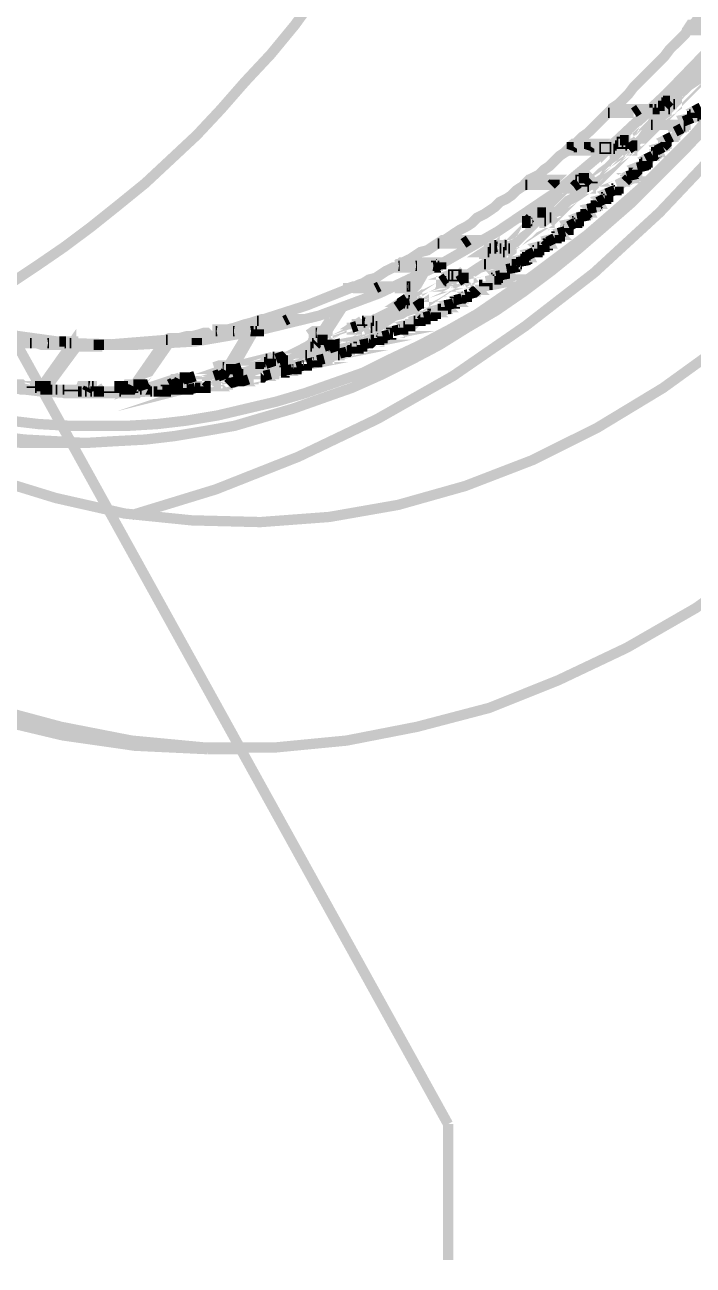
# Model space of a CAD drawing. Extents: x 0.1 to 11.6, y 0.3 to 16.2.
# Drawn here: x 5.628 to 6.276, y 3.108 to 4.31 of the extents above; entities that cross this region are included whole.
import ezdxf

# ---------------------------------------------------------------- set-up
doc = ezdxf.new("R2010")
doc.units = 0
doc.header["$MEASUREMENT"] = 0

msp = doc.modelspace()

# ---------------------------------------------------------------- linework, layer by layer
at = {"color": 0, "const_width": 0.01}
for points in [[(5.73167, 3.83501), (5.81332, 3.86003), (5.89333, 3.89165), (5.97, 3.92833), (6.04335, 3.97), (6.11333, 4.01833), (6.18001, 4.06999), (6.24333, 4.12831), (6.30165, 4.19), (6.35499, 4.25499), (6.40332, 4.32497), (6.44667, 4.39833), (6.48503, 4.47331), (6.51833, 4.55333)], [(5.35835, 4.47499), (6.03836, 3.24501)], [(4.88336, 4.34668), (4.93001, 4.25836), (4.98167, 4.17665), (5.03331, 4.09831), (5.08832, 4.02501), (5.14665, 3.95833), (5.20665, 3.89665), (5.26665, 3.84), (5.33003, 3.78999), (5.39501, 3.74501), (5.46001, 3.70665), (5.52669, 3.67503), (5.595, 3.64833), (5.66336, 3.62999), (5.73167, 3.61664), (5.80165, 3.61003), (5.87169, 3.61003), (5.94, 3.61664), (6.00836, 3.62999), (6.07835, 3.64833), (6.14501, 3.67503), (6.21164, 3.70665), (6.27832, 3.74501), (6.34169, 3.78999)], [(6.27501, 4.31), (6.27832, 4.31332), (6.28331, 4.31999), (6.28836, 4.32497), (6.29167, 4.33165), (6.29665, 4.33664), (6.30165, 4.34332), (6.30664, 4.34831), (6.30832, 4.34999)], [(5.55165, 4.02501), (5.56, 4.03), (5.58664, 4.04335), (5.61501, 4.06), (5.63997, 4.07667), (5.66667, 4.095), (5.69336, 4.11501), (5.71832, 4.13499), (5.74501, 4.15668), (5.77001, 4.18001), (5.79497, 4.20335), (5.81836, 4.22835), (5.84169, 4.25499), (5.86664, 4.28168), (5.88997, 4.31), (5.91168, 4.34)], [(4.86664, 4.31668), (4.91499, 4.22999), (4.96669, 4.14833), (5.02165, 4.07167), (5.07835, 4), (5.13667, 3.93332), (5.19835, 3.87332), (5.25999, 3.81836), (5.32497, 3.77001), (5.38997, 3.72835), (5.45833, 3.69168), (5.52501, 3.66168), (5.595, 3.63835), (5.66499, 3.62169), (5.73503, 3.61165), (5.80501, 3.60835)], [(6.02832, 4.07667), (5.97168, 4.05003), (5.91336, 4.02832), (5.85167, 4.01335), (5.79335, 4.00331), (5.73335, 4), (5.67165, 4.00168), (5.61165, 4.00999), (5.55165, 4.02333), (5.49333, 4.04335), (5.43332, 4.06999), (5.37668, 4.10167), (5.32167, 4.13835), (5.26497, 4.18164), (5.21164, 4.22999), (5.16168, 4.28168), (5.15668, 4.28668), (5.15169, 4.29335), (5.14665, 4.29833), (5.14165, 4.30333), (5.13835, 4.30832), (5.13336, 4.315), (5.12831, 4.31999)], [(6.29665, 4.30501), (6.30003, 4.31), (6.27333, 4.31), (6.27001, 4.30501)], [(6.19835, 4.22835), (6.19835, 4.22999), (6.20335, 4.23335), (6.20833, 4.23833), (6.21332, 4.24333), (6.21832, 4.25), (6.22331, 4.25499), (6.22835, 4.25999), (6.23335, 4.26497), (6.23833, 4.27001), (6.24333, 4.27501), (6.24832, 4.28), (6.25331, 4.28668), (6.25836, 4.29167), (6.26335, 4.29665), (6.26833, 4.30165), (6.27001, 4.30501)], [(6.26833, 4.30333), (6.27001, 4.30501), (6.29665, 4.30501), (6.27001, 4.30501)], [(6.30165, 4.29665), (6.25, 4.24333), (6.19499, 4.19168), (6.14333, 4.14833), (6.08664, 4.11003), (6.02832, 4.07667), (5.97168, 4.05003), (5.91336, 4.02832), (5.85167, 4.01335), (5.79167, 4.00331), (5.73167, 4), (5.67165, 4.00168), (5.61165, 4.00999)], [(6.02832, 4.07667), (6.08664, 4.11003), (6.14333, 4.14833), (6.19499, 4.19168), (6.25, 4.24164), (6.30165, 4.29665)], [(5.11833, 4.26167), (5.17165, 4.19336), (5.22667, 4.12999), (5.28331, 4.07167), (5.34332, 4.02001), (5.40332, 3.97331), (5.465, 3.93332), (5.52832, 3.90001), (5.59332, 3.87169), (5.65831, 3.85167), (5.72499, 3.83664), (5.78999, 3.83003), (5.85667, 3.82835), (5.92333, 3.83333), (5.99001, 3.845), (6.05501, 3.86333), (6.12001, 3.88835), (6.18332, 3.91997), (6.24669, 3.95833), (6.30664, 4.00168)], [(6.25499, 4.23335), (6.25999, 4.24001), (6.26497, 4.24501), (6.27001, 4.25), (6.27501, 4.25667), (6.28168, 4.26167), (6.28668, 4.26833), (6.28836, 4.27165)], [(6.24001, 4.23167), (6.23833, 4.22835), (6.24164, 4.23167), (6.23833, 4.22835), (6.23665, 4.22835)], [(6.25999, 4.23335), (6.25667, 4.23335), (6.25168, 4.22835), (6.25667, 4.23335), (6.25331, 4.23665), (6.24832, 4.23167), (6.25168, 4.22835), (6.25499, 4.22835), (6.25331, 4.22835), (6.25168, 4.22835), (6.24832, 4.23167), (6.24001, 4.23167)], [(5.61333, 3.92665), (5.64165, 3.92333), (5.67165, 3.92165), (5.69997, 3.92165), (5.72835, 3.92165), (5.75667, 3.92333), (5.785, 3.92665), (5.815, 3.93164), (5.84332, 3.93832), (5.87169, 3.94499), (5.90001, 3.95335), (5.92833, 3.96332), (5.95665, 3.97331), (5.98335, 3.98665), (6.01167, 4), (6.03999, 4.01497), (6.06668, 4.03), (6.09332, 4.04833), (6.12001, 4.06668), (6.14665, 4.08664), (6.17333, 4.10667), (6.19835, 4.12831), (6.22499, 4.15169), (6.25, 4.17665), (6.27501, 4.20167), (6.29833, 4.22835)], [(6.19499, 4.19), (6.19499, 4.18832), (6.19835, 4.18832), (6.19997, 4.18832), (6.20335, 4.19336), (6.19997, 4.18832), (6.19997, 4.19336), (6.21001, 4.19336), (6.21164, 4.18832), (6.21332, 4.18832), (6.21669, 4.18832), (6.21669, 4.19), (6.21332, 4.19), (6.21832, 4.19336), (6.215, 4.19835), (6.21001, 4.19336), (6.21332, 4.19835), (6.215, 4.19835)], [(6.21832, 4.22499), (6.22331, 4.22835), (6.19667, 4.22835), (6.19336, 4.22499)], [(6.22331, 4.22835), (6.21832, 4.22499)], [(6.25499, 4.20167), (6.25667, 4.20167), (6.25667, 4.20335), (6.25836, 4.20335), (6.25999, 4.20503), (6.25836, 4.20503), (6.25667, 4.20833), (6.26497, 4.21001), (6.26497, 4.21164), (6.26665, 4.21164), (6.26665, 4.21332), (6.26833, 4.21332), (6.26833, 4.215), (6.26833, 4.21332), (6.26665, 4.21332), (6.26665, 4.21164), (6.26665, 4.21332), (6.23503, 4.21332), (6.24001, 4.21832), (6.24501, 4.22331), (6.25, 4.22835), (6.25168, 4.22999)], [(6.23665, 4.22835), (6.23833, 4.22835), (6.23833, 4.22999)], [(6.23833, 4.22835), (6.24001, 4.22835)], [(6.24164, 4.23167), (6.24832, 4.23167)], [(6.24669, 4.23503), (6.24501, 4.23503)], [(6.24669, 4.23665), (6.25331, 4.23665)], [(6.25331, 4.23665), (6.24832, 4.23167)], [(6.25168, 4.22835), (6.25331, 4.22835)], [(6.25667, 4.23335), (6.25836, 4.23335)], [(6.26833, 4.215), (6.26665, 4.21832), (6.27501, 4.22), (6.27501, 4.22168), (6.27669, 4.22168), (6.27669, 4.22331), (6.27832, 4.22499), (6.27669, 4.22667), (6.28331, 4.22999)], [(6.27669, 4.22667), (6.28331, 4.22999)], [(5.59999, 3.91168), (5.62831, 3.90831), (5.65831, 3.90668), (5.68668, 3.905), (5.715, 3.90668), (5.74501, 3.90831), (5.77333, 3.91168), (5.80333, 3.91667), (5.83165, 3.92165), (5.86003, 3.93001), (5.88835, 3.93832), (5.91667, 3.94835), (5.94499, 3.95833), (5.97499, 3.97168), (6.00168, 3.98503), (6.03, 4), (6.05664, 4.01665), (6.08501, 4.03331), (6.11165, 4.05165), (6.13835, 4.07167), (6.16499, 4.09332), (6.19, 4.11501), (6.21669, 4.13835), (6.24164, 4.16336), (6.26665, 4.18832), (6.29167, 4.215)], [(6.19168, 4.22331), (6.19336, 4.22499), (6.21832, 4.22499), (6.19336, 4.22499), (6.18832, 4.22), (6.18332, 4.215), (6.17833, 4.21001), (6.17333, 4.20503), (6.16835, 4.20167), (6.16336, 4.19667), (6.16168, 4.19499)], [(6.21669, 4.18832), (6.22168, 4.19336), (6.21669, 4.19)], [(6.19336, 4.22499), (6.19499, 4.22499)], [(6.26665, 4.21669), (6.27501, 4.22)], [(6.27832, 4.22499), (6.27832, 4.22331), (6.27669, 4.22331), (6.27669, 4.22168), (6.27501, 4.22168), (6.27501, 4.22)], [(6.10667, 4.07835), (6.10499, 4.08165), (6.11333, 4.08333), (6.11501, 4.08333), (6.11501, 4.08501), (6.11664, 4.08501), (6.11501, 4.08832), (6.12169, 4.09), (6.12332, 4.09), (6.12332, 4.09169), (6.125, 4.09169), (6.12668, 4.09332), (6.125, 4.095), (6.13167, 4.09668), (6.13336, 4.09668), (6.13336, 4.09831), (6.13499, 4.09831), (6.13667, 4.09831), (6.13499, 4.10167), (6.14165, 4.10335), (6.14333, 4.10499), (6.14501, 4.10499), (6.14501, 4.10667), (6.14665, 4.10667), (6.14501, 4.10835), (6.15169, 4.11003), (6.15169, 4.11165), (6.15332, 4.11165), (6.155, 4.11333), (6.15332, 4.11664), (6.16168, 4.11833), (6.16336, 4.12001), (6.16499, 4.12001), (6.16499, 4.12169), (6.16336, 4.12332), (6.17165, 4.12668), (6.17333, 4.12668), (6.17333, 4.12831), (6.17503, 4.12831), (6.17333, 4.13167), (6.18164, 4.13336), (6.18164, 4.13499), (6.18332, 4.13499), (6.18332, 4.13667), (6.185, 4.13667), (6.18332, 4.13997), (6.19, 4.14165), (6.19168, 4.14165), (6.19168, 4.14333), (6.19336, 4.14333), (6.19336, 4.14501), (6.19168, 4.14665), (6.19997, 4.15001), (6.20167, 4.15169), (6.20335, 4.15332), (6.20167, 4.155), (6.20833, 4.15831), (6.21001, 4.15831), (6.21001, 4.16), (6.21164, 4.16), (6.21164, 4.16168), (6.21332, 4.16168), (6.21164, 4.16336), (6.21832, 4.16667), (6.22, 4.16667), (6.22, 4.16835), (6.22168, 4.16835), (6.22168, 4.16997), (6.22, 4.17165), (6.22835, 4.17503), (6.22999, 4.17665), (6.23167, 4.17833), (6.22999, 4.18001), (6.23665, 4.18332), (6.23833, 4.18332), (6.23833, 4.185), (6.24001, 4.185), (6.24001, 4.18668), (6.24164, 4.18668), (6.24001, 4.19), (6.24669, 4.19168), (6.24669, 4.19336), (6.24832, 4.19336), (6.24832, 4.19499), (6.25, 4.19499), (6.25, 4.19667), (6.24832, 4.19835), (6.25499, 4.20167), (6.25667, 4.20167), (6.25667, 4.20335), (6.25836, 4.20335), (6.25836, 4.20503)], [(6.21669, 4.19499), (6.22, 4.19667), (6.22499, 4.20167), (6.22999, 4.20833), (6.23503, 4.21332), (6.26665, 4.21332), (6.26665, 4.21164), (6.26497, 4.21164), (6.26497, 4.21001)], [(6.23503, 4.21332), (6.23665, 4.21332)], [(6.24832, 4.19835), (6.25499, 4.20167)], [(6.25836, 4.20665), (6.26497, 4.21001)], [(6.26665, 4.21164), (6.26833, 4.21164)], [(6.19168, 4.18832), (6.155, 4.18832), (6.155, 4.19)], [(6.17833, 4.15831), (6.18332, 4.16336), (6.18668, 4.16667), (6.19336, 4.17165), (6.19835, 4.17665), (6.20335, 4.18164), (6.20833, 4.18668), (6.21164, 4.19)], [(6.21332, 4.19), (6.21001, 4.19336), (6.19997, 4.19336), (6.20503, 4.19835), (6.19997, 4.19336), (6.19835, 4.19), (6.19499, 4.19), (6.19997, 4.19336)], [(6.19835, 4.19499), (6.19835, 4.19336), (6.19667, 4.19336), (6.19667, 4.19168), (6.19499, 4.19168), (6.19336, 4.19), (6.19168, 4.18832), (6.19168, 4.19)], [(6.19499, 4.19168), (6.19667, 4.19168)], [(6.19499, 4.19168), (6.19667, 4.19168)], [(6.19835, 4.19), (6.19997, 4.19)], [(6.19835, 4.19), (6.19997, 4.19)], [(6.19997, 4.19336), (6.20167, 4.19336)], [(6.20503, 4.19835), (6.21332, 4.19835)], [(6.20503, 4.19835), (6.20665, 4.19835)], [(6.20665, 4.19499), (6.20833, 4.19499)], [(6.21001, 4.19336), (6.21164, 4.19336)], [(6.22168, 4.19336), (6.21832, 4.19336), (6.21332, 4.19)], [(6.21832, 4.19336), (6.22, 4.19336)], [(6.24001, 4.18832), (6.24669, 4.19168)], [(6.25, 4.19667), (6.25, 4.19499), (6.24832, 4.19336), (6.24669, 4.19168)], [(5.17665, 4.185), (5.18332, 4.18001), (5.20833, 4.15668), (5.23335, 4.13499), (5.25999, 4.11501), (5.285, 4.095), (5.31168, 4.07667), (5.33832, 4.06), (5.36501, 4.04335), (5.39165, 4.03), (5.41997, 4.01665), (5.44667, 4.00499), (5.47499, 3.99333), (5.50168, 3.98335), (5.53, 3.97499), (5.55832, 3.96832), (5.58664, 3.96164), (5.61501, 3.95833), (5.64333, 3.95503), (5.67165, 3.95335), (5.69997, 3.95335), (5.72835, 3.95335), (5.74832, 3.95503)], [(6.11664, 4.16), (6.12001, 4.16168), (6.12668, 4.16499), (6.13167, 4.16997), (6.13667, 4.17333), (6.14165, 4.17833), (6.14665, 4.18332), (6.15169, 4.18668), (6.155, 4.18832)], [(6.18164, 4.15668), (6.17833, 4.15668), (6.17333, 4.15332), (6.17833, 4.15831), (6.17503, 4.16168), (6.16997, 4.15668), (6.17333, 4.15332), (6.17665, 4.15332), (6.17665, 4.15169), (6.17333, 4.15169), (6.17333, 4.15332), (6.16997, 4.15668), (6.16, 4.15668), (6.16, 4.15332), (6.16, 4.15169), (6.155, 4.15169), (6.155, 4.15332), (6.15831, 4.15332)], [(6.17665, 4.15169), (6.18164, 4.15668), (6.17665, 4.15332)], [(6.23167, 4.17833), (6.23167, 4.17665), (6.22999, 4.17665), (6.22999, 4.17503), (6.22835, 4.17503), (6.22835, 4.17333)], [(6.22999, 4.18001), (6.23665, 4.18332)], [(6.24164, 4.18668), (6.24001, 4.18668), (6.24001, 4.185), (6.23833, 4.18332), (6.23665, 4.18332)], [(6.21164, 4.16336), (6.21832, 4.16499), (6.21832, 4.16667)], [(6.22168, 4.16997), (6.22168, 4.16835), (6.22, 4.16667), (6.21832, 4.16667), (6.21832, 4.16499)], [(6.22168, 4.17165), (6.22835, 4.17333), (6.22835, 4.17503)], [(6.03331, 4.10167), (6.035, 4.10167), (6.03999, 4.10499), (6.04497, 4.10835), (6.05003, 4.11165), (6.05664, 4.11501), (6.06168, 4.11833), (6.06668, 4.12332), (6.07335, 4.12668), (6.07835, 4.12999), (6.08333, 4.13336), (6.08832, 4.13835), (6.095, 4.14165), (6.09999, 4.14501), (6.10499, 4.15001), (6.11003, 4.15332), (6.11333, 4.155)], [(6.11165, 4.155), (6.11333, 4.15668), (6.13835, 4.15668), (6.13835, 4.155), (6.11333, 4.155)], [(6.13835, 4.15668), (6.14165, 4.16), (6.11664, 4.16), (6.11333, 4.15668)], [(6.11333, 4.155), (6.11501, 4.155)], [(6.14165, 4.16), (6.14165, 4.15831), (6.13835, 4.155)], [(6.155, 4.15332), (6.16, 4.15668), (6.16997, 4.15668)], [(6.16, 4.15668), (6.16499, 4.16168), (6.16, 4.15668), (6.16, 4.15332), (6.15831, 4.15332), (6.16, 4.15332)], [(6.16, 4.15332), (6.16499, 4.15668)], [(6.16336, 4.15668), (6.16, 4.15332)], [(6.16499, 4.16168), (6.17503, 4.16168)], [(6.16499, 4.16168), (6.16667, 4.16168)], [(6.17503, 4.16168), (6.16997, 4.15668)], [(6.17833, 4.15831), (6.17833, 4.15668)], [(6.20167, 4.155), (6.21001, 4.15831), (6.20833, 4.15831)], [(6.21332, 4.16168), (6.21164, 4.16), (6.21001, 4.15831)], [(6.14165, 4.12332), (6.13667, 4.12332), (6.13167, 4.12001), (6.13667, 4.12001), (6.13667, 4.11833), (6.13336, 4.11833), (6.13167, 4.11833), (6.13167, 4.12001), (6.12831, 4.12332), (6.12001, 4.12332), (6.11833, 4.12001), (6.12332, 4.12332), (6.11833, 4.11833), (6.11833, 4.12001)], [(6.13667, 4.11833), (6.14165, 4.12332), (6.13667, 4.12001)], [(6.13667, 4.12332), (6.13835, 4.12668), (6.14501, 4.12999), (6.15001, 4.13499), (6.155, 4.13997), (6.16168, 4.14333), (6.16667, 4.14833), (6.17165, 4.15332)], [(6.17333, 4.15332), (6.17503, 4.15332)], [(6.18332, 4.13835), (6.19, 4.14165)], [(6.19336, 4.14501), (6.19336, 4.14333), (6.19168, 4.14333), (6.19168, 4.14165), (6.19, 4.14165)], [(6.19168, 4.14665), (6.19997, 4.15001)], [(6.20335, 4.15332), (6.20335, 4.15169), (6.20167, 4.15169), (6.20167, 4.15001), (6.19997, 4.15001)], [(6.13336, 4.12668), (6.13336, 4.12831), (6.12831, 4.12332)], [(6.17333, 4.13167), (6.18164, 4.13336)], [(6.185, 4.13667), (6.18332, 4.13499), (6.18164, 4.13499), (6.18164, 4.13336)], [(6.095, 4.09332), (6.09999, 4.09668), (6.10667, 4.09999), (6.11165, 4.10499), (6.11664, 4.10835), (6.12169, 4.11333), (6.12831, 4.11664), (6.13167, 4.12001)], [(6.12831, 4.12332), (6.13336, 4.12668), (6.13667, 4.12332), (6.13167, 4.12001), (6.12831, 4.12332), (6.12001, 4.12332), (6.125, 4.12831), (6.12001, 4.12332), (6.11833, 4.12001)], [(6.11833, 4.12332), (6.11501, 4.12001)], [(6.11833, 4.11833), (6.11501, 4.11833), (6.11501, 4.12001), (6.11833, 4.12001)], [(6.125, 4.12831), (6.13336, 4.12831)], [(6.125, 4.12831), (6.12668, 4.12831)], [(6.13167, 4.12001), (6.13336, 4.12001)], [(6.13667, 4.12332), (6.13835, 4.12332)], [(6.155, 4.11501), (6.16168, 4.11833)], [(6.16499, 4.12169), (6.16499, 4.12001), (6.16336, 4.12001), (6.16336, 4.11833), (6.16168, 4.11833)], [(6.16336, 4.12332), (6.17165, 4.125), (6.17165, 4.12668)], [(6.17503, 4.12831), (6.17333, 4.12668), (6.17165, 4.12668), (6.17165, 4.125)], [(6.14665, 4.10667), (6.14665, 4.10499), (6.14501, 4.10499), (6.14333, 4.10499), (6.14333, 4.10335), (6.14165, 4.10335)], [(6.14501, 4.10835), (6.15169, 4.11003)], [(6.155, 4.11333), (6.155, 4.11165), (6.15332, 4.11165), (6.15169, 4.11003)], [(6.02832, 4.09831), (6.05333, 4.09831), (6.02832, 4.09831), (6.02333, 4.095), (6.01833, 4.09169), (6.01167, 4.09), (6.00667, 4.08664), (6.00168, 4.08333), (5.99501, 4.08003)], [(6.05333, 4.09831), (6.05832, 4.10167), (6.03331, 4.10167), (6.02832, 4.09831)], [(6.02832, 4.09831), (6.03, 4.09831)], [(6.05832, 4.10167), (6.05333, 4.09831)], [(6.08333, 4.09668), (6.07835, 4.09332), (6.08832, 4.09332), (6.09169, 4.09), (6.09668, 4.09332), (6.09332, 4.09668), (6.08832, 4.09332), (6.09332, 4.09668), (6.08333, 4.09668), (6.07835, 4.09332), (6.07667, 4.09), (6.07335, 4.09), (6.07835, 4.09332)], [(6.09999, 4.09332), (6.09668, 4.09332), (6.09169, 4.09), (6.095, 4.09), (6.095, 4.08832), (6.09169, 4.08832), (6.09, 4.08832), (6.08832, 4.09332), (6.07835, 4.09332), (6.07835, 4.08832), (6.07667, 4.08832), (6.07335, 4.08832), (6.07335, 4.09)], [(6.07667, 4.08832), (6.08165, 4.09169), (6.08333, 4.09169), (6.08333, 4.09332), (6.07835, 4.08832)], [(6.07835, 4.09332), (6.08003, 4.09332)], [(6.08333, 4.09668), (6.08501, 4.09668)], [(6.08333, 4.09332), (6.08501, 4.09332)], [(6.08832, 4.09332), (6.09, 4.09332)], [(6.09332, 4.09668), (6.095, 4.09668)], [(6.095, 4.08832), (6.09999, 4.09169), (6.09999, 4.09332), (6.095, 4.09)], [(6.09668, 4.09332), (6.09831, 4.09332)], [(6.12668, 4.09332), (6.12668, 4.09169), (6.125, 4.09169), (6.125, 4.09), (6.12332, 4.09), (6.12169, 4.09)], [(6.125, 4.095), (6.13167, 4.095), (6.13167, 4.09668)], [(6.13667, 4.09831), (6.13499, 4.09831), (6.13499, 4.09668), (6.13336, 4.09668), (6.13167, 4.095)], [(6.13499, 4.09999), (6.14165, 4.10335)], [(6.10335, 4.07497), (6.10335, 4.07667), (6.10499, 4.07667), (6.10499, 4.07835), (6.07335, 4.07835), (6.07835, 4.08165), (6.08333, 4.08501), (6.09, 4.08832), (6.09, 4.09)], [(6.07667, 4.09), (6.07835, 4.09)], [(6.07667, 4.09), (6.07835, 4.09)], [(6.09169, 4.09), (6.09332, 4.09)], [(6.10499, 4.08003), (6.11333, 4.08165), (6.11333, 4.08333)], [(6.11664, 4.08501), (6.11501, 4.08501), (6.11501, 4.08333), (6.11333, 4.08333), (6.11333, 4.08165)], [(6.11501, 4.08664), (6.12169, 4.09)], [(5.93332, 3.99164), (5.93164, 3.99333), (5.94, 3.99333), (5.94168, 3.99501), (5.94336, 3.99501), (5.94336, 3.99669), (5.94997, 3.99832), (5.95167, 3.99832), (5.95335, 3.99832), (5.95503, 4), (5.95335, 4), (5.96164, 4.00168), (5.96332, 4.00331), (5.965, 4.00331), (5.96332, 4.00499), (5.97168, 4.00667), (5.97331, 4.00667), (5.97499, 4.00667), (5.97499, 4.00836), (5.97331, 4.00836), (5.98167, 4.00999), (5.98167, 4.01167), (5.98335, 4.01167), (5.98503, 4.01167), (5.98335, 4.01335), (5.99164, 4.01497), (5.99333, 4.01497), (5.99333, 4.01665), (5.99501, 4.01665), (5.99333, 4.01833), (6.00168, 4.02001), (6.00331, 4.02001), (6.00499, 4.02165), (6.00499, 4.02333), (6.01167, 4.02501), (6.01335, 4.02501), (6.01497, 4.02501), (6.01665, 4.02669), (6.01497, 4.02832), (6.02165, 4.02832), (6.02333, 4.03), (6.02501, 4.03), (6.02501, 4.03168), (6.02669, 4.03168), (6.02501, 4.03331), (6.03168, 4.035), (6.03331, 4.035), (6.035, 4.035), (6.035, 4.03668), (6.03668, 4.03668), (6.035, 4.03836), (6.04335, 4.03999), (6.04497, 4.04167), (6.04665, 4.04167), (6.04497, 4.04335), (6.05165, 4.04497), (6.05333, 4.04497), (6.05333, 4.04665), (6.05501, 4.04665), (6.05664, 4.04833), (6.05501, 4.05003), (6.06168, 4.05165), (6.06332, 4.05165), (6.065, 4.05165), (6.065, 4.05333), (6.06668, 4.05333), (6.065, 4.05501), (6.07167, 4.05664), (6.07335, 4.05832), (6.07497, 4.05832), (6.07667, 4.06), (6.07497, 4.06168), (6.08165, 4.06332), (6.08333, 4.06332), (6.08333, 4.065), (6.08501, 4.065), (6.08664, 4.065), (6.08664, 4.06668), (6.08501, 4.06836), (6.09332, 4.06999), (6.095, 4.07167), (6.09668, 4.07167)], [(5.94835, 4.05664), (5.95167, 4.05832), (5.95665, 4.06), (5.96164, 4.06332), (5.96832, 4.065), (5.97331, 4.06836), (5.97835, 4.07167), (5.98503, 4.07497), (5.98665, 4.07497)], [(5.98665, 4.07667), (5.98665, 4.07497), (6.02501, 4.07497), (6.02501, 4.07667)], [(6.01497, 4.06999), (6.00836, 4.05832), (6.00499, 4.05501)], [(6.03168, 4.08003), (6.03168, 4.07835), (6.03, 4.07835), (6.02832, 4.07667), (6.02669, 4.07667), (6.02669, 4.07497), (6.02501, 4.07497)], [(6.02832, 4.07667), (6.03, 4.07667)], [(6.02832, 4.07667), (6.03, 4.07667)], [(6.09332, 4.06836), (6.09332, 4.06999), (6.095, 4.06999), (6.095, 4.07167), (6.09668, 4.07167), (6.095, 4.07497), (6.10335, 4.07667), (6.10499, 4.07667), (6.10499, 4.07835), (6.07335, 4.07835), (6.06668, 4.07335), (6.06168, 4.06999), (6.05501, 4.06668), (6.05333, 4.065), (6.05003, 4.06836), (6.04665, 4.065)], [(6.07335, 4.07835), (6.07497, 4.07835)], [(6.08501, 4.06668), (6.09332, 4.06836), (6.09332, 4.06999)], [(6.095, 4.07335), (6.10335, 4.07497), (6.10335, 4.07667)], [(6.10499, 4.07667), (6.10667, 4.07667)], [(6.01167, 4.06836), (6.00499, 4.05501), (5.99164, 4.05501), (5.99164, 4.05664), (6.00331, 4.05664), (6.00999, 4.06836)], [(6.00499, 4.05832), (5.99501, 4.05832), (5.99164, 4.05664)], [(6.04833, 4.06168), (6.04497, 4.06), (6.03836, 4.05664), (6.03331, 4.05333), (6.02832, 4.05003), (6.02165, 4.04665), (6.01665, 4.04335), (6.01167, 4.03999), (6.00836, 4.04335), (6.00331, 4.04167)], [(6.04167, 4.06836), (6.05003, 4.06836), (6.04497, 4.06668)], [(6.05333, 4.065), (6.04833, 4.06168), (6.05165, 4.06168), (6.05333, 4.06), (6.04833, 4.06), (6.04833, 4.06168), (6.04497, 4.065), (6.03668, 4.065), (6.035, 4.06168), (6.03999, 4.06332), (6.03999, 4.065)], [(6.04167, 4.065), (6.03999, 4.065), (6.035, 4.06168), (6.035, 4.06), (6.03168, 4.06), (6.03168, 4.06168), (6.035, 4.06168), (6.03668, 4.065), (6.03668, 4.06668), (6.04167, 4.06836), (6.03668, 4.06668)], [(6.03668, 4.065), (6.03168, 4.06168)], [(6.035, 4.06168), (6.03668, 4.06168)], [(6.035, 4.06168), (6.03668, 4.06168)], [(6.03668, 4.06668), (6.04497, 4.06668), (6.04665, 4.06668), (6.04665, 4.065), (6.04833, 4.06168)], [(6.07497, 4.06168), (6.08333, 4.06332), (6.08165, 4.06332)], [(6.04167, 4.06836), (6.04335, 4.06836)], [(6.05832, 4.065), (6.05333, 4.065), (6.04833, 4.06168)], [(6.05003, 4.06836), (6.05165, 4.06836)], [(6.05333, 4.06), (6.05832, 4.06332), (6.05832, 4.065), (6.05165, 4.06168)], [(6.07667, 4.06), (6.07667, 4.05832), (6.07497, 4.05832), (6.07335, 4.05832), (6.07335, 4.05664)], [(6.08664, 4.06668), (6.08664, 4.065), (6.08501, 4.065), (6.08501, 4.06332), (6.08333, 4.06332)], [(5.86003, 4.02501), (5.90169, 4.03836), (5.94336, 4.05501)], [(5.94835, 4.01497), (5.95503, 4.01833), (5.94997, 4.01497)], [(5.96832, 4.05501), (5.97168, 4.05664), (5.94667, 4.05664), (5.94168, 4.05501)], [(5.97168, 4.05664), (5.96832, 4.05501)], [(6, 4.05664), (6.00168, 4.05664)], [(6.00836, 4.04335), (6.00836, 4.04497), (6.00331, 4.04167)], [(6.065, 4.05501), (6.07335, 4.05664), (6.07167, 4.05664)], [(6.05664, 4.04833), (6.05664, 4.04665), (6.05501, 4.04665), (6.05333, 4.04497), (6.05165, 4.04497)], [(6.05501, 4.04833), (6.06168, 4.05003), (6.06168, 4.05165)], [(6.06668, 4.05333), (6.065, 4.05165), (6.06332, 4.05165), (6.06168, 4.05003)], [(5.935, 4.035), (5.91997, 4.01167), (5.91499, 4.00999)], [(5.96832, 4.01833), (5.97, 4.02001), (5.97667, 4.02165), (5.98167, 4.02501), (5.98665, 4.02832), (5.99333, 4.03), (5.99832, 4.03331), (6.00499, 4.03668)], [(6.00836, 4.04497), (5.99832, 4.04497), (5.99333, 4.04167), (6.00331, 4.04167), (6.00667, 4.03668)], [(6.01167, 4.03999), (6.00667, 4.03668), (6.00999, 4.03668), (6.00667, 4.03668), (6.00499, 4.03668), (6.00331, 4.03999), (5.99333, 4.03999), (5.99164, 4.03668), (5.98833, 4.03668), (5.99164, 4.03668)], [(5.99333, 4.03999), (5.98833, 4.03668)], [(5.99832, 4.04497), (5.99333, 4.04167), (5.99164, 4.03668)], [(5.99832, 4.03999), (6, 4.03999)], [(6.01497, 4.03999), (6.01167, 4.03999), (6.00667, 4.03668)], [(6.02501, 4.03168), (6.03331, 4.03331), (6.03168, 4.035)], [(6.03668, 4.03668), (6.03668, 4.035), (6.035, 4.035), (6.03331, 4.035), (6.03331, 4.03331)], [(6.035, 4.03836), (6.04335, 4.03999)], [(6.04665, 4.04167), (6.04497, 4.04167), (6.04497, 4.03999), (6.04335, 4.03999)], [(6.04497, 4.04335), (6.05165, 4.04497)], [(5.81999, 4.01497), (5.82497, 4.01497), (5.83165, 4.01665), (5.83664, 4.01833), (5.84169, 4.02001), (5.84831, 4.02165), (5.85335, 4.02333), (5.85499, 4.02333)], [(5.87999, 4.02333), (5.88336, 4.02501), (5.85835, 4.02501), (5.85335, 4.02333)], [(5.85335, 4.02333), (5.85499, 4.02333)], [(5.88336, 4.02501), (5.87999, 4.02333)], [(5.96001, 4.02001), (5.94997, 4.02001), (5.95503, 4.02333), (5.94997, 4.02001), (5.94835, 4.01665)], [(5.96669, 4.01497), (5.97168, 4.01833), (5.96669, 4.01665)], [(5.97168, 4.01833), (5.96832, 4.01833), (5.96332, 4.01665), (5.96832, 4.01833), (5.965, 4.02333), (5.96001, 4.02001), (5.96332, 4.01665), (5.96669, 4.01665), (5.96669, 4.01497), (5.96332, 4.01497), (5.96164, 4.01497), (5.96001, 4.02001), (5.94997, 4.02001), (5.94997, 4.01497), (5.94835, 4.01497), (5.94499, 4.01497), (5.94499, 4.01665), (5.94835, 4.01665)], [(5.95503, 4.02333), (5.965, 4.02333), (5.96001, 4.02001)], [(5.95503, 4.02333), (5.95665, 4.02333)], [(5.965, 4.02333), (5.96669, 4.02333)], [(6.00499, 4.02165), (6.00667, 4.02165), (6.00499, 4.02001), (6.00331, 4.02001), (6.00168, 4.02001), (6.00168, 4.01833)], [(6.00499, 4.02333), (6.01167, 4.02333), (6.01167, 4.02501)], [(6.01665, 4.02669), (6.01665, 4.02501), (6.01497, 4.02501), (6.01335, 4.02501), (6.01167, 4.02333)], [(6.01497, 4.02669), (6.02165, 4.02832)], [(6.02669, 4.03168), (6.02669, 4.03), (6.02501, 4.03), (6.02333, 4.03), (6.02333, 4.02832), (6.02165, 4.02832)], [(5.67833, 3.99832), (5.67333, 3.99832), (5.67333, 4), (5.64501, 3.96001)], [(5.77333, 4.00667), (5.77832, 4.00667), (5.785, 4.00836), (5.78999, 4.00836), (5.79665, 4.00999), (5.80165, 4.01167), (5.80832, 4.01167), (5.81, 4.01335)], [(5.84831, 4.01335), (5.81, 4.01335)], [(5.84668, 4.01167), (5.82497, 3.97835), (5.81332, 3.97835), (5.81168, 3.97835), (5.82497, 3.97835), (5.845, 4.01167)], [(5.84999, 4.01335), (5.83003, 3.97835), (5.82497, 3.97835)], [(5.85499, 4.01497), (5.85499, 4.01335), (5.85335, 4.01335), (5.85167, 4.01335), (5.84999, 4.01335), (5.84831, 4.01335)], [(5.85167, 4.01335), (5.85335, 4.01335)], [(5.85167, 4.01335), (5.85335, 4.01335)], [(5.91667, 4.01335), (5.90831, 4.01335), (5.90332, 4.00999)], [(5.96164, 4.01665), (5.95833, 4.01497), (5.95167, 4.01167), (5.94667, 4.00836), (5.94, 4.00667), (5.935, 4.00499), (5.92833, 4.00168), (5.92333, 4), (5.92165, 4.00331), (5.91667, 4.00168)], [(5.94997, 4.01833), (5.94499, 4.01665)], [(5.95503, 4.02001), (5.95503, 4.01833)], [(5.96332, 4.01665), (5.965, 4.01665)], [(5.96832, 4.01833), (5.97, 4.01833)], [(5.97499, 4.00836), (5.98167, 4.00999)], [(5.98503, 4.01167), (5.98335, 4.01167), (5.98335, 4.00999), (5.98167, 4.00999)], [(5.98503, 4.01335), (5.99164, 4.01497)], [(5.99501, 4.01665), (5.99501, 4.01497), (5.99333, 4.01497), (5.99164, 4.01497)], [(5.99501, 4.01833), (6.00168, 4.01833), (6.00168, 4.02001)], [(5.58333, 4.00836), (5.60335, 4.00836), (5.60835, 4.00667), (5.58832, 4.00667), (5.56332, 3.97331)], [(5.67503, 4), (5.66835, 4), (5.66336, 4), (5.65668, 4), (5.65169, 4), (5.64501, 4), (5.63997, 4.00168), (5.63336, 4.00168), (5.67165, 4.00168), (5.63336, 4.00168), (5.62831, 4.00168), (5.62169, 4.00331), (5.61664, 4.00331), (5.61003, 4.00499), (5.60499, 4.00499), (5.59831, 4.00499), (5.59332, 4.00667), (5.59169, 4.00667)], [(5.63336, 4.00168), (5.63499, 4.00168)], [(5.64501, 3.96001), (5.67333, 4)], [(5.69835, 3.99832), (5.67833, 3.99832), (5.65001, 3.96001)], [(5.66835, 4.00331), (5.66168, 4.00331)], [(5.67165, 4.00168), (5.67333, 4.00168)], [(5.67333, 4), (5.69336, 4), (5.69336, 3.99832), (5.69835, 3.99832), (5.69835, 4), (5.72499, 4)], [(5.69336, 3.99832), (5.67333, 3.99832)], [(5.69499, 4), (5.69997, 4), (5.70503, 4)], [(5.69997, 4), (5.70167, 4)], [(5.70503, 4), (5.76665, 4.00499)], [(5.83501, 3.97), (5.84, 3.97168), (5.83333, 3.97)], [(5.73503, 3.96164), (5.76167, 4)], [(5.76167, 4), (5.73503, 3.96164)], [(5.76665, 4), (5.74001, 3.96164)], [(5.76335, 4.00499), (5.76497, 4.00499), (5.78999, 4.00499), (5.76497, 4.00499)], [(5.78999, 4.00499), (5.79497, 4.00667), (5.76833, 4.00667), (5.76497, 4.00499)], [(5.76497, 4.00499), (5.76665, 4.00499)], [(5.79497, 4.00667), (5.79497, 4.00499), (5.78999, 4.00499)], [(5.91835, 3.99832), (5.91667, 4.00168), (5.91499, 4.00168), (5.90668, 4.00168), (5.91168, 4.00499), (5.90668, 4.00168), (5.905, 3.99832), (5.90169, 3.99832), (5.905, 4)], [(5.91835, 3.99832), (5.91667, 3.99669), (5.91168, 3.99501), (5.905, 3.99333), (5.90001, 3.99001), (5.93164, 3.99001), (5.93332, 3.99001), (5.93332, 3.99164), (5.93164, 3.99164), (5.93164, 3.99001), (5.93001, 3.99001)], [(5.92333, 4), (5.91835, 3.99832), (5.92165, 3.99832), (5.92333, 3.99669), (5.91835, 3.99669), (5.91499, 4.00168), (5.90668, 4.00168), (5.905, 3.99669), (5.90169, 3.99669), (5.90169, 3.99832)], [(5.905, 3.99832), (5.90668, 3.99832)], [(5.905, 3.99832), (5.90668, 3.99832)], [(5.90668, 4.00168), (5.90831, 4.00168)], [(5.91168, 4.00168), (5.91, 4)], [(5.91168, 4.00499), (5.92165, 4.00499)], [(5.91168, 4.00499), (5.91336, 4.00499)], [(5.92165, 4.00331), (5.92165, 4.00499), (5.91499, 4.00168)], [(5.92833, 4), (5.92333, 4), (5.91835, 3.99832)], [(5.92333, 3.99669), (5.92833, 3.99832), (5.92833, 4), (5.92165, 3.99832)], [(5.94336, 3.99669), (5.94997, 3.99669), (5.94997, 3.99832)], [(5.95503, 4), (5.95503, 3.99832), (5.95335, 3.99832), (5.95167, 3.99832), (5.95167, 3.99669), (5.94997, 3.99669)], [(5.95335, 4), (5.96164, 4.00168)], [(5.965, 4.00331), (5.96332, 4.00168), (5.96164, 4.00168)], [(5.96332, 4.00499), (5.97168, 4.00499), (5.97168, 4.00667)], [(5.97499, 4.00836), (5.97499, 4.00667), (5.97331, 4.00667), (5.97168, 4.00499)], [(5.75499, 3.95503), (5.75331, 3.95503), (5.76167, 3.95665), (5.76335, 3.95665), (5.76497, 3.95665), (5.77165, 3.95665), (5.77333, 3.95665), (5.77501, 3.95665), (5.78168, 3.95665), (5.78331, 3.95665), (5.785, 3.95665), (5.78668, 3.95833), (5.785, 3.95833), (5.79335, 3.95833), (5.79497, 3.95833), (5.79665, 3.95833), (5.79497, 3.96001), (5.80333, 3.96001), (5.80501, 3.96001), (5.80664, 3.96001), (5.80832, 3.96001), (5.80664, 3.96001), (5.81332, 3.96164), (5.815, 3.96164), (5.81668, 3.96164), (5.81836, 3.96164), (5.81668, 3.96164), (5.82497, 3.96332), (5.82667, 3.96332), (5.82835, 3.96332), (5.82835, 3.965), (5.83501, 3.965), (5.83664, 3.965), (5.83832, 3.965), (5.84, 3.965), (5.83832, 3.96669), (5.845, 3.96669), (5.84668, 3.96669), (5.84831, 3.96669), (5.84831, 3.96832), (5.84999, 3.96832), (5.84831, 3.96832), (5.85667, 3.97), (5.85835, 3.97), (5.86003, 3.97), (5.85835, 3.97168), (5.86664, 3.97168), (5.86833, 3.97168), (5.87001, 3.97168), (5.87001, 3.97331), (5.87668, 3.97499), (5.87831, 3.97499), (5.87999, 3.97499), (5.88167, 3.97499), (5.87999, 3.97667), (5.88835, 3.97667), (5.88997, 3.97667), (5.88997, 3.97835), (5.89165, 3.97835), (5.88997, 3.97835), (5.89833, 3.97999), (5.90001, 3.97999), (5.90169, 3.98167), (5.90831, 3.98335), (5.91, 3.98335), (5.91168, 3.98335), (5.91168, 3.98503), (5.91835, 3.98665), (5.91997, 3.98665), (5.92165, 3.98665), (5.92165, 3.98833), (5.92333, 3.98833)], [(5.91835, 3.98665), (5.91997, 3.98665), (5.92165, 3.98665), (5.92333, 3.98665), (5.92333, 3.98833), (5.92165, 3.98833), (5.92833, 3.99001), (5.93001, 3.99001), (5.93164, 3.99001), (5.90001, 3.99001), (5.89333, 3.98833), (5.88835, 3.98665), (5.88167, 3.98503), (5.87999, 3.98503), (5.875, 3.98335), (5.87831, 3.98335), (5.87831, 3.98167), (5.875, 3.98167), (5.87332, 3.98167), (5.87169, 3.98665), (5.86333, 3.98665), (5.86165, 3.98167), (5.86003, 3.98167), (5.86664, 3.98335)], [(5.875, 3.98335), (5.87169, 3.98665), (5.86165, 3.98665), (5.86833, 3.98833), (5.86165, 3.98665), (5.86003, 3.98335), (5.85667, 3.98335), (5.86165, 3.98335)], [(5.86833, 3.98833), (5.87668, 3.98833), (5.87169, 3.98665)], [(5.86165, 3.98665), (5.86333, 3.98665)], [(5.86664, 3.98665), (5.86664, 3.98335), (5.86165, 3.98167)], [(5.86833, 3.98833), (5.87001, 3.98833)], [(5.87999, 3.98503), (5.87668, 3.98833), (5.87169, 3.98665)], [(5.87668, 3.98833), (5.87831, 3.98833)], [(5.87831, 3.98167), (5.88336, 3.98335), (5.88336, 3.98503), (5.87831, 3.98335)], [(5.92165, 3.98833), (5.93001, 3.99001), (5.92833, 3.99001)], [(5.90001, 3.99001), (5.90169, 3.99001)], [(5.91168, 3.98503), (5.91835, 3.98665)], [(5.93164, 3.99001), (5.93332, 3.99001)], [(5.93332, 3.99164), (5.94, 3.99333)], [(5.94336, 3.99501), (5.94499, 3.99501), (5.94336, 3.99501), (5.94168, 3.99333), (5.94, 3.99333)], [(5.81668, 3.97), (5.81168, 3.97), (5.81668, 3.97), (5.81668, 3.97168), (5.81836, 3.97499), (5.82335, 3.97667), (5.81836, 3.97499), (5.82835, 3.97499), (5.83003, 3.97168)], [(5.82667, 3.97999), (5.81668, 3.97999), (5.81168, 3.97835)], [(5.83664, 3.97168), (5.83501, 3.97168), (5.83003, 3.97168), (5.83003, 3.97), (5.83333, 3.97), (5.83501, 3.97), (5.83003, 3.97), (5.82667, 3.97499), (5.81836, 3.97499), (5.81668, 3.97), (5.82167, 3.97168)], [(5.82335, 3.97499), (5.82167, 3.97168), (5.81668, 3.97)], [(5.82335, 3.97667), (5.83333, 3.97667)], [(5.82335, 3.97667), (5.82497, 3.97667)], [(5.83501, 3.97168), (5.83333, 3.97667), (5.82835, 3.97499)], [(5.83333, 3.97667), (5.82835, 3.97499)], [(5.83664, 3.97168), (5.84, 3.97331), (5.84668, 3.97499), (5.85167, 3.97667), (5.85835, 3.97835), (5.86333, 3.97999), (5.87001, 3.98167), (5.87332, 3.98167)], [(5.86003, 3.98167), (5.85667, 3.98167), (5.85667, 3.98335)], [(5.86003, 3.98335), (5.86165, 3.98335)], [(5.86003, 3.98335), (5.86165, 3.98335)], [(5.87668, 3.97499), (5.87668, 3.97331), (5.87001, 3.97331), (5.87001, 3.97168), (5.86833, 3.97168), (5.86664, 3.97168)], [(5.88336, 3.98503), (5.87999, 3.98503), (5.875, 3.98335)], [(5.88167, 3.97499), (5.87999, 3.97499), (5.87999, 3.97331), (5.87831, 3.97331), (5.87668, 3.97331)], [(5.87999, 3.98503), (5.88167, 3.98503)], [(5.87999, 3.97499), (5.88835, 3.97667)], [(5.89165, 3.97835), (5.89165, 3.97667), (5.88997, 3.97667), (5.88835, 3.97667)], [(5.89165, 3.97835), (5.89833, 3.97999)], [(5.90169, 3.98167), (5.90169, 3.97999), (5.90001, 3.97999), (5.89833, 3.97999)], [(5.90169, 3.98167), (5.90831, 3.98335)], [(5.91168, 3.98503), (5.91168, 3.98335), (5.91, 3.98335), (5.90831, 3.98335)], [(5.61333, 3.96164), (5.60499, 3.96332), (5.60667, 3.96332)], [(5.595, 3.965), (5.60167, 3.965), (5.60335, 3.965), (5.60499, 3.965), (5.60667, 3.96332), (5.61333, 3.96332), (5.61501, 3.96332), (5.61664, 3.96164), (5.62332, 3.96164), (5.625, 3.96164), (5.62668, 3.96001), (5.62831, 3.96001), (5.63499, 3.96001), (5.63667, 3.96001), (5.63835, 3.95833), (5.64501, 3.95833), (5.64665, 3.95833), (5.64833, 3.95833), (5.64833, 3.96001), (5.63835, 3.96001), (5.63835, 3.95833)], [(5.73503, 3.96001), (5.73335, 3.95833), (5.73833, 3.96001)], [(5.72667, 3.95665), (5.72168, 3.95665), (5.72667, 3.95665), (5.72835, 3.96164), (5.73335, 3.96164), (5.72835, 3.96164), (5.73833, 3.96164), (5.74001, 3.95665), (5.74501, 3.95665), (5.74669, 3.95665)], [(5.785, 3.96164), (5.78, 3.96164), (5.77501, 3.96001), (5.76833, 3.96001), (5.76335, 3.95833), (5.75667, 3.95833), (5.75168, 3.95665), (5.75, 3.95665), (5.74669, 3.95665), (5.74001, 3.95665), (5.74501, 3.95665), (5.74001, 3.95665), (5.73833, 3.96001), (5.72835, 3.96001), (5.72667, 3.95665), (5.73167, 3.95665)], [(5.73335, 3.96164), (5.74333, 3.96164)], [(5.73335, 3.96164), (5.73503, 3.96164)], [(5.74501, 3.95665), (5.74333, 3.96164), (5.73833, 3.96164)], [(5.74333, 3.96164), (5.73833, 3.96164)], [(5.77165, 3.96164), (5.76833, 3.96164), (5.77165, 3.96164), (5.77333, 3.96669), (5.77832, 3.96832), (5.77333, 3.96669), (5.78168, 3.96669), (5.78331, 3.96669), (5.785, 3.96164), (5.78999, 3.96332)], [(5.79497, 3.96332), (5.78999, 3.96332), (5.785, 3.96164), (5.78836, 3.96164), (5.785, 3.96164), (5.78168, 3.96669), (5.77333, 3.96669), (5.77165, 3.96164), (5.77669, 3.96164), (5.77669, 3.96332)], [(5.77165, 3.96332), (5.76833, 3.96164)], [(5.77832, 3.96669), (5.77669, 3.96332), (5.77165, 3.96164)], [(5.77165, 3.96164), (5.77333, 3.96164)], [(5.77165, 3.96164), (5.77333, 3.96164)], [(5.77832, 3.96832), (5.78836, 3.96832)], [(5.77832, 3.96832), (5.78, 3.96832)], [(5.78836, 3.96832), (5.78168, 3.96669)], [(5.78999, 3.96332), (5.78836, 3.96832), (5.78331, 3.96669)], [(5.785, 3.96164), (5.78668, 3.96164)], [(5.79335, 3.96332), (5.79833, 3.96332), (5.80501, 3.965), (5.81, 3.96669), (5.81668, 3.96832), (5.82335, 3.96832), (5.82835, 3.97), (5.83003, 3.97)], [(5.80832, 3.96001), (5.815, 3.96001), (5.81332, 3.96164)], [(5.81668, 3.97168), (5.81168, 3.97)], [(5.82497, 3.96332), (5.82497, 3.96164), (5.81836, 3.96164), (5.81668, 3.96164), (5.815, 3.96164), (5.815, 3.96001)], [(5.81668, 3.97), (5.81836, 3.97)], [(5.83501, 3.965), (5.82835, 3.96332), (5.82667, 3.96332), (5.82497, 3.96164)], [(5.84, 3.97168), (5.83664, 3.97168), (5.83003, 3.97)], [(5.845, 3.96669), (5.84, 3.965), (5.83832, 3.965), (5.83664, 3.965), (5.83501, 3.965)], [(5.85667, 3.97), (5.85667, 3.96832), (5.84999, 3.96832), (5.84999, 3.96669), (5.84831, 3.96669), (5.84668, 3.96669), (5.845, 3.96669)], [(5.86003, 3.97), (5.85835, 3.96832), (5.85667, 3.96832)], [(5.86003, 3.97), (5.86664, 3.97168)], [(5.62001, 3.95833), (5.625, 3.95833), (5.63167, 3.95665), (5.63667, 3.95665), (5.64333, 3.95665), (5.65001, 3.95665), (5.655, 3.95503), (5.66168, 3.95503), (5.66667, 3.95503), (5.67333, 3.95503), (5.68001, 3.95335), (5.685, 3.95335), (5.69168, 3.95335), (5.69835, 3.95335), (5.69997, 3.95335), (5.71832, 3.95335), (5.71001, 3.95335), (5.71164, 3.95335), (5.71001, 3.95335), (5.70833, 3.95335), (5.69997, 3.95335), (5.70167, 3.95335), (5.69997, 3.95335), (5.69835, 3.95335), (5.69835, 3.95503), (5.69, 3.95503), (5.69168, 3.95503), (5.69, 3.95503), (5.68832, 3.95503), (5.68668, 3.95503), (5.67833, 3.95503), (5.68001, 3.95503), (5.67833, 3.95503), (5.67665, 3.95503), (5.66835, 3.95503), (5.66997, 3.95503), (5.66835, 3.95503), (5.66835, 3.95665), (5.66667, 3.95665), (5.66499, 3.95665), (5.65831, 3.95665), (5.66, 3.95665), (5.65831, 3.95665), (5.65668, 3.95665), (5.655, 3.95665), (5.64665, 3.95665), (5.64833, 3.95665), (5.64665, 3.95665), (5.64665, 3.95833), (5.64501, 3.95833), (5.63667, 3.95833), (5.63835, 3.95833), (5.63667, 3.95833), (5.63499, 3.95833), (5.62668, 3.96001), (5.62831, 3.96001), (5.62668, 3.96001), (5.625, 3.96001), (5.62332, 3.96001)], [(5.72999, 3.95335), (5.72667, 3.95335), (5.72168, 3.95335), (5.715, 3.95335), (5.71001, 3.95335), (5.70335, 3.95335), (5.69835, 3.95335), (5.69168, 3.95335), (5.685, 3.95335), (5.68001, 3.95335), (5.67333, 3.95335), (5.66667, 3.95335), (5.66168, 3.95503), (5.655, 3.95503), (5.64833, 3.95503), (5.64333, 3.95503), (5.63667, 3.95665), (5.63167, 3.95665), (5.625, 3.95665), (5.62001, 3.95833)], [(5.63499, 3.95833), (5.63499, 3.96001)], [(5.65332, 3.96001), (5.64833, 3.96001), (5.63835, 3.96001)], [(5.63835, 3.96001), (5.63997, 3.96001)], [(5.64833, 3.96001), (5.64333, 3.96001), (5.63835, 3.96001)], [(5.63835, 3.95833), (5.63997, 3.95833)], [(5.64333, 3.95833), (5.64501, 3.96001)], [(5.64501, 3.96001), (5.64333, 3.95833)], [(5.64333, 3.96001), (5.64333, 3.95833)], [(5.64501, 3.95833), (5.64665, 3.95833)], [(5.74333, 3.95503), (5.74164, 3.95503), (5.74001, 3.95503), (5.73167, 3.95503), (5.73335, 3.95503), (5.73167, 3.95503), (5.72999, 3.95503), (5.72835, 3.95503), (5.72168, 3.95503), (5.72331, 3.95503), (5.72168, 3.95503), (5.72, 3.95503), (5.71832, 3.95503), (5.71164, 3.95503), (5.71001, 3.95503), (5.70833, 3.95503), (5.70167, 3.95503), (5.69997, 3.95503), (5.69835, 3.95503), (5.69168, 3.95503), (5.69, 3.95503), (5.68832, 3.95503), (5.68668, 3.95503), (5.68001, 3.95503), (5.67833, 3.95503), (5.67665, 3.95503), (5.67665, 3.95665), (5.66997, 3.95665), (5.66835, 3.95665), (5.66667, 3.95665), (5.66499, 3.95665), (5.66, 3.95665), (5.65831, 3.95665), (5.65668, 3.95665), (5.655, 3.95665), (5.65332, 3.96001), (5.64833, 3.96001), (5.65001, 3.95665)], [(5.64833, 3.96001), (5.65001, 3.96001)], [(5.64833, 3.95833), (5.64833, 3.95665)], [(5.655, 3.95665), (5.64833, 3.95665), (5.64833, 3.95833)], [(5.65831, 3.95665), (5.66, 3.95665)], [(5.66499, 3.95665), (5.66667, 3.95665)], [(5.66997, 3.95665), (5.66997, 3.95503)], [(5.66997, 3.95335), (5.67333, 3.95335), (5.67833, 3.95335), (5.685, 3.95335), (5.68668, 3.95335), (5.69997, 3.95335)], [(5.67665, 3.95503), (5.67665, 3.95665)], [(5.68001, 3.95503), (5.68164, 3.95503)], [(5.68164, 3.95503), (5.68332, 3.96001), (5.69336, 3.96001), (5.69835, 3.96001), (5.69336, 3.96001), (5.69499, 3.95503), (5.69997, 3.95503), (5.70503, 3.95503), (5.70833, 3.95503), (5.715, 3.95503), (5.72, 3.95503), (5.75331, 3.95503), (5.75168, 3.95503), (5.75, 3.95503), (5.74333, 3.95503)], [(5.69499, 3.95503), (5.69336, 3.95833), (5.68332, 3.95833), (5.68164, 3.95503)], [(5.68164, 3.95503), (5.68332, 3.95503)], [(5.69835, 3.96001), (5.69, 3.96001), (5.68332, 3.96001)], [(5.68668, 3.95503), (5.68832, 3.95503)], [(5.69, 3.95833), (5.68832, 3.95503)], [(5.69168, 3.95503), (5.69336, 3.95503)], [(5.69336, 3.96001), (5.69499, 3.96001)], [(5.69835, 3.96001), (5.70167, 3.95503), (5.69499, 3.95503)], [(5.69499, 3.95503), (5.69667, 3.95503)], [(5.70503, 3.95503), (5.70167, 3.95503), (5.69499, 3.95503)], [(5.69835, 3.95503), (5.69997, 3.95503)], [(5.69997, 3.95503), (5.70167, 3.95503)], [(5.70167, 3.95503), (5.70335, 3.95503)], [(5.70167, 3.95503), (5.70167, 3.95335)], [(5.70833, 3.95335), (5.70833, 3.95503)], [(5.71164, 3.95503), (5.71164, 3.95335)], [(5.71832, 3.95503), (5.71832, 3.95335), (5.72, 3.95335), (5.72168, 3.95335), (5.72331, 3.95335), (5.72835, 3.95335), (5.72999, 3.95335), (5.73167, 3.95335), (5.73335, 3.95335), (5.74001, 3.95335)], [(5.72667, 3.95833), (5.72, 3.95833), (5.72, 3.96001), (5.72667, 3.96001)], [(5.72835, 3.96001), (5.72499, 3.96001), (5.72, 3.96001)], [(5.74001, 3.95503), (5.74001, 3.95335), (5.74001, 3.95503), (5.74164, 3.95503), (5.74333, 3.95503), (5.75, 3.95503), (5.75168, 3.95503), (5.75331, 3.95503), (5.72, 3.95503), (5.72667, 3.95503), (5.73335, 3.95665), (5.73833, 3.95665), (5.74001, 3.95665)], [(5.72, 3.95503), (5.72168, 3.95503)], [(5.72667, 3.95665), (5.72168, 3.95665)], [(5.72331, 3.95503), (5.72331, 3.95335)], [(5.73335, 3.96001), (5.73167, 3.95665), (5.72667, 3.95665)], [(5.72667, 3.95665), (5.72835, 3.95665)], [(5.72667, 3.95665), (5.72835, 3.95665)], [(5.72835, 3.95335), (5.72835, 3.95503)], [(5.73335, 3.96001), (5.73503, 3.96001)], [(5.73335, 3.95833), (5.73503, 3.95833)], [(5.73335, 3.95503), (5.73335, 3.95335)], [(5.73833, 3.96001), (5.74001, 3.96001)], [(5.74001, 3.95665), (5.74164, 3.95665)], [(5.75, 3.95503), (5.75168, 3.95503)], [(5.75331, 3.95503), (5.75499, 3.95503)], [(5.75499, 3.95503), (5.76167, 3.95503), (5.76167, 3.95665)], [(5.77165, 3.95665), (5.76497, 3.95665), (5.76497, 3.95503), (5.76335, 3.95503), (5.76167, 3.95503)], [(5.77501, 3.95665), (5.77669, 3.95665), (5.77501, 3.95665), (5.77333, 3.95665), (5.77165, 3.95665)], [(5.77669, 3.95665), (5.78168, 3.95665)], [(5.78668, 3.95833), (5.78668, 3.95665), (5.785, 3.95665), (5.78331, 3.95665), (5.78168, 3.95665)], [(5.78668, 3.95665), (5.79335, 3.95833)], [(5.80333, 3.96001), (5.80333, 3.95833), (5.79665, 3.95833), (5.79497, 3.95833), (5.79335, 3.95833)], [(5.80832, 3.96001), (5.80664, 3.96001), (5.80501, 3.96001), (5.80333, 3.95833)], [(5.48665, 3.92165), (5.51167, 3.91667), (5.54167, 3.91168), (5.56999, 3.90831), (5.59831, 3.90668), (5.62831, 3.905), (5.68668, 3.905)], [(5.80501, 3.60835), (5.83664, 3.60835)], [(6.03836, 3.24501), (6.03836, 3.11333)]]:
    msp.add_lwpolyline(points, dxfattribs=at)
for points in [[(6.29335, 4.27001), (6.29833, 4.27501), (6.29833, 4.27669), (6.29335, 4.27001)], [(6.25499, 4.22835), (6.25999, 4.23167), (6.25999, 4.23335), (6.25499, 4.22835)], [(6.24669, 4.23503), (6.24501, 4.23503), (6.24669, 4.23503)], [(6.16, 4.19499), (6.15831, 4.19336), (6.15831, 4.19168), (6.15668, 4.19168), (6.155, 4.19), (6.19168, 4.19), (6.19336, 4.19), (6.19336, 4.19168), (6.19499, 4.19168), (6.19667, 4.19336), (6.19835, 4.19499), (6.16, 4.19499)], [(6.15831, 4.19), (6.15831, 4.19168), (6.16, 4.19168), (6.15831, 4.19168), (6.15831, 4.19)], [(6.17503, 4.19), (6.17503, 4.19168), (6.17665, 4.19168), (6.17503, 4.19168), (6.17503, 4.19)], [(6.19168, 4.19), (6.19168, 4.19168), (6.19, 4.19168), (6.19, 4.19), (6.19168, 4.19)], [(6.20665, 4.19667), (6.20833, 4.19667), (6.20833, 4.19499), (6.20665, 4.19499), (6.20665, 4.19667)], [(6.16835, 4.16), (6.16835, 4.15831), (6.16667, 4.15831), (6.16667, 4.16), (6.16835, 4.16)], [(6.12668, 4.12668), (6.12831, 4.12668), (6.12668, 4.125), (6.125, 4.125), (6.12668, 4.125), (6.12668, 4.12668)], [(6.08664, 4.095), (6.08501, 4.095), (6.08664, 4.095)], [(5.99333, 4.08003), (5.99164, 4.07835), (5.99001, 4.07835), (5.98833, 4.07667), (5.98665, 4.07667), (6.02501, 4.07667), (6.02669, 4.07667), (6.02832, 4.07667), (6.02832, 4.07835), (6.03, 4.07835), (6.03168, 4.07835), (6.03168, 4.08003), (5.99333, 4.08003)], [(5.99001, 4.07667), (5.99164, 4.07667), (5.99001, 4.07667)], [(6.00667, 4.07667), (6.00836, 4.07667), (6.00667, 4.07667)], [(6.02333, 4.07667), (6.02501, 4.07667), (6.02333, 4.07667)], [(6.10667, 4.07835), (6.10499, 4.07835), (6.10499, 4.07667), (6.10499, 4.07835), (6.10667, 4.07835)], [(5.99164, 4.03668), (5.99669, 4.03836), (5.99832, 4.03836), (5.99832, 4.03999), (5.99164, 4.03668)], [(6.04497, 4.06836), (6.04497, 4.06668), (6.04335, 4.06668), (6.04335, 4.06836), (6.04497, 4.06836)], [(5.94168, 4.05333), (5.94168, 4.05501), (5.96832, 4.05501), (5.94168, 4.05501), (5.94168, 4.05333)], [(6.00999, 4.03668), (6.01497, 4.03836), (6.01497, 4.03999), (6.00999, 4.03668)], [(6, 4.05664), (5.99832, 4.05664), (6, 4.05664)], [(5.93001, 4.03331), (5.91499, 4.00999), (5.90332, 4.00999), (5.91499, 4.00999), (5.93001, 4.03331)], [(6.00168, 4.04335), (6, 4.04335), (6.00168, 4.04335)], [(5.85335, 4.02333), (5.87999, 4.02333), (5.85335, 4.02333)], [(5.95833, 4.02165), (5.95665, 4.02165), (5.95833, 4.02165)], [(5.81668, 4.01497), (5.815, 4.01497), (5.815, 4.01335), (5.81332, 4.01335), (5.81168, 4.01335), (5.81, 4.01335), (5.84831, 4.01335), (5.84999, 4.01335), (5.85167, 4.01335), (5.85335, 4.01335), (5.85335, 4.01497), (5.85499, 4.01497), (5.81668, 4.01497)], [(5.815, 4.01335), (5.81332, 4.01335), (5.815, 4.01335)], [(5.83165, 4.01335), (5.83003, 4.01335), (5.83165, 4.01335)], [(5.84668, 4.01335), (5.84831, 4.01335), (5.84668, 4.01335)], [(5.91168, 4.01167), (5.91, 4.01167), (5.91168, 4.01167)], [(5.63499, 4.00168), (5.63336, 4.00168), (5.63499, 4.00168)], [(5.65001, 4.00168), (5.65169, 4.00168), (5.65001, 4.00168)], [(5.67503, 4.00168), (5.67503, 4.00331), (5.67333, 4.00331), (5.67165, 4.00331), (5.66997, 4.00331), (5.66835, 4.00331), (5.66997, 4.00168), (5.67165, 4.00168), (5.67333, 4.00168), (5.67503, 4.00168)], [(5.66667, 4.00168), (5.66835, 4.00168), (5.66667, 4.00168)], [(5.905, 3.99669), (5.91, 3.99832), (5.91, 4), (5.905, 3.99669)], [(5.91336, 4.00331), (5.91499, 4.00331), (5.91336, 4.00331)], [(5.87001, 3.98833), (5.86833, 3.98833), (5.87001, 3.98833)], [(5.82167, 3.97835), (5.81999, 3.97835), (5.82167, 3.97835)], [(5.82667, 3.97667), (5.82497, 3.97667), (5.82667, 3.97667)], [(5.73665, 3.96164), (5.73503, 3.96164), (5.73665, 3.96164)], [(5.78836, 3.96164), (5.79497, 3.96164), (5.79497, 3.96332), (5.78836, 3.96164)], [(5.78168, 3.96669), (5.78, 3.96669), (5.78168, 3.96669)], [(5.64501, 3.96001), (5.64665, 3.96001), (5.64501, 3.96001)], [(5.69168, 3.96001), (5.69, 3.96001), (5.69168, 3.96001)], [(5.74501, 3.95665), (5.75, 3.95665), (5.74501, 3.95665)], [(5.75499, 3.95503), (5.75331, 3.95503), (5.75499, 3.95503)]]:
    msp.add_lwpolyline(points, close=True, dxfattribs=at)

doc.saveas('drawing.dxf')
